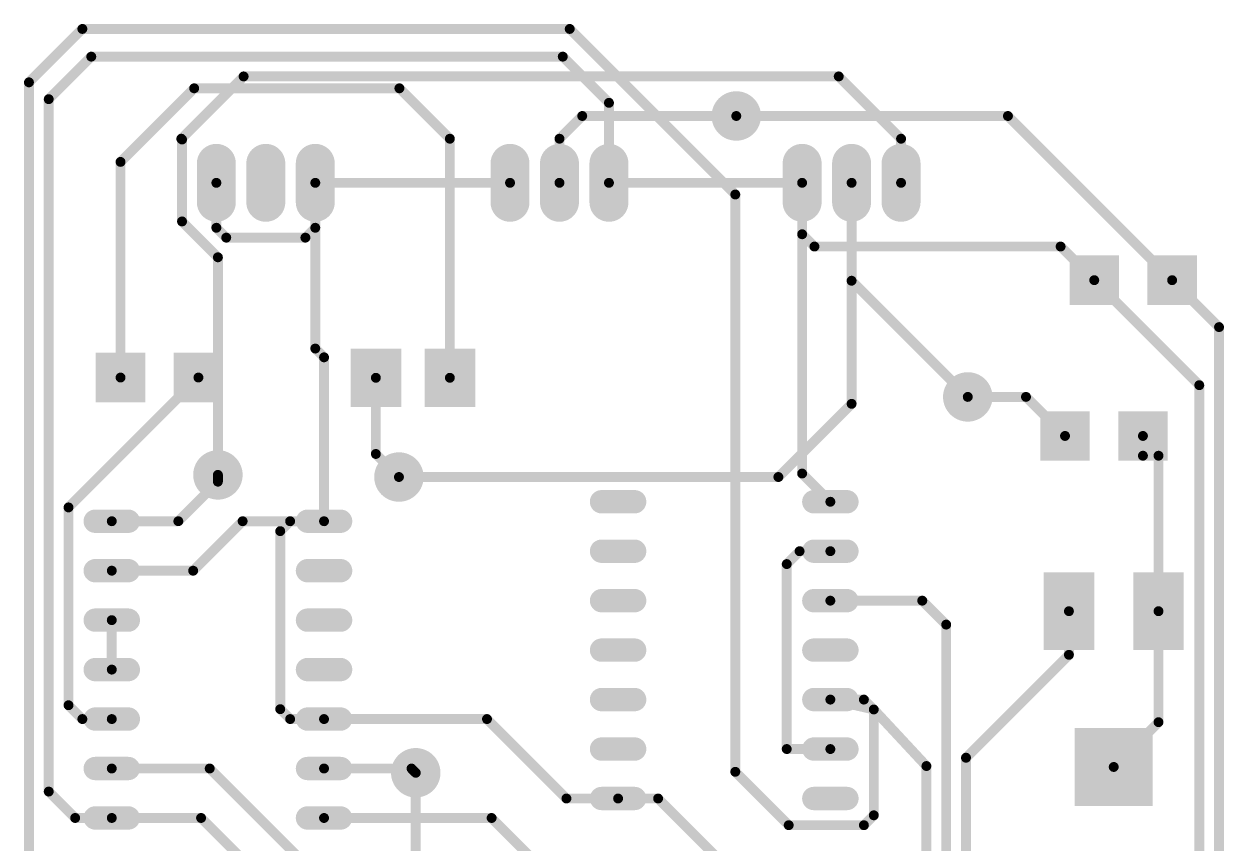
# Model space of a CAD drawing. Header units: millimetres. Extents: x -479 to 824, y -96 to 883.
# Drawn here: x 162.19 to 198.58, y 59.03 to 83.87 of the extents above; entities that cross this region are included whole.
import ezdxf

# ---------------------------------------------------------------- set-up
doc = ezdxf.new("R2010")
doc.units = ezdxf.units.MM
doc.header["$MEASUREMENT"] = 0
doc.layers.add('BottomLayer', color=5, linetype='Continuous')
doc.layers.add('TopLayer', color=1, linetype='Continuous')

msp = doc.modelspace()

# ---------------------------------------------------------------- linework, layer by layer
at = {"layer": 'BottomLayer'}
for points, const_width in [([(166.957234102211, 80.38977911843176), (168.8472341022114, 82.27977911843163)], 0.3), ([(168.8472341022114, 82.27977911843163), (186.894034102211, 82.27977911843163)], 0.3), ([(186.894034102211, 82.27977911843163), (188.7840341022113, 80.38977911843176)], 0.3), ([(178.4257541022109, 80.38977911843176), (179.115754102211, 81.07977911843182)], 0.3), ([(179.115754102211, 81.07977911843182), (183.7872341022114, 81.07977911843182)], 0.3), ([(166.957234102211, 80.38977911843176), (166.9797041022114, 80.36730911843188)], 0.3), ([(166.9797041022114, 77.88180311843143), (166.9797041022114, 80.36730911843188)], 0.3), ([(178.4257541022109, 79.05279911843172), (178.4257541022109, 80.38977911843176)], 0.3), ([(188.7840341022113, 79.05279911843172), (188.7840341022113, 80.38977911843176)], 0.3), ([(168.0202541022115, 78.46224911843137), (168.0202541022115, 79.64334911843162)], 1.181103), ([(169.5202541022111, 78.46224911843137), (169.5202541022111, 79.64334911843162)], 1.1811), ([(171.0202541022111, 78.46224911843137), (171.0202541022111, 79.64334911843162)], 1.181103), ([(176.9257541022114, 78.46224911843137), (176.9257541022114, 79.64334911843162)], 1.181103), ([(178.4257541022109, 78.46224911843137), (178.4257541022109, 79.64334911843162)], 1.1811), ([(179.9257541022114, 78.46224911843137), (179.9257541022114, 79.64334911843162)], 1.181103), ([(185.7840341022113, 78.46224911843137), (185.7840341022113, 79.64334911843162)], 1.181103), ([(187.2840341022113, 78.46224911843137), (187.2840341022113, 79.64334911843162)], 1.1811), ([(188.7840341022113, 78.46224911843137), (188.7840341022113, 79.64334911843162)], 1.181103), ([(168.0202541022115, 77.68977911843194), (168.0202541022115, 79.05279911843172)], 0.3), ([(171.0202541022111, 77.68977911843194), (171.0202541022111, 79.05279911843172)], 0.3), ([(171.0202541022111, 79.05279911843172), (176.9257541022114, 79.05279911843172)], 0.3), ([(179.9257541022114, 79.05279911843172), (185.7840341022113, 79.05279911843172)], 0.3), ([(187.2840341022113, 76.08297911843147), (187.2840341022113, 79.05279911843172)], 0.3), ([(166.9797041022114, 77.88180311843143), (168.0674711022109, 76.7940361184319)], 0.3), ([(168.0202541022115, 77.68977911843194), (168.3202541022113, 77.38977911843176)], 0.3), ([(168.3202541022113, 77.38977911843176), (170.7202541022114, 77.38977911843176)], 0.3), ([(170.7202541022114, 77.38977911843176), (171.0202541022111, 77.68977911843194)], 0.3), ([(168.0674711022109, 70.19450411843172), (168.0674711022109, 76.7940361184319)], 0.3), ([(187.2840341022113, 72.3497791184318), (187.2840341022113, 76.08297911843147)], 0.3), ([(187.2840341022113, 76.08297911843147), (190.8072341022114, 72.5597791184316)], 0.3), ([(185.0640341022111, 70.12977911843154), (187.2840341022113, 72.3497791184318)], 0.3), ([(173.5572341022109, 70.12977911843154), (185.0640341022111, 70.12977911843154)], 0.3), ([(174.0672341022112, 51.37977911843154), (174.0672341022112, 61.15977911843174)], 0.3)]:
    msp.add_lwpolyline(points, dxfattribs=dict(at, const_width=const_width))
for points, const_width in [([(168.7722341022115, 82.27977911843163, 1), (168.9222341022112, 82.27977911843163, 1)], 0.15), ([(168.7722341022115, 82.27977911843163, 1), (168.9222341022112, 82.27977911843163, 1)], 0.15), ([(186.8190341022112, 82.27977911843163, 1), (186.9690341022108, 82.27977911843163, 1)], 0.15), ([(186.8190341022112, 82.27977911843163, 1), (186.9690341022108, 82.27977911843163, 1)], 0.15), ([(183.4122341022114, 81.07977911843182, 1), (184.162234102211, 81.07977911843182, 1)], 0.75), ([(179.0407541022112, 81.07977911843182, 1), (179.1907541022108, 81.07977911843182, 1)], 0.15), ([(179.0407541022112, 81.07977911843182, 1), (179.1907541022108, 81.07977911843182, 1)], 0.15), ([(183.7122341022116, 81.07977911843182, 1), (183.8622341022112, 81.07977911843182, 1)], 0.15), ([(166.8822341022112, 80.38977911843176, 1), (167.0322341022113, 80.38977911843176, 1)], 0.15), ([(166.8822341022112, 80.38977911843176, 1), (167.0322341022113, 80.38977911843176, 1)], 0.15), ([(166.9047041022111, 80.36730911843188, 1), (167.0547041022116, 80.36730911843188, 1)], 0.15), ([(166.9047041022111, 80.36730911843188, 1), (167.0547041022116, 80.36730911843188, 1)], 0.15), ([(178.3507541022111, 80.38977911843176, 1), (178.5007541022112, 80.38977911843176, 1)], 0.15), ([(178.3507541022111, 80.38977911843176, 1), (178.5007541022112, 80.38977911843176, 1)], 0.15), ([(188.709034102211, 80.38977911843176, 1), (188.8590341022116, 80.38977911843176, 1)], 0.15), ([(188.709034102211, 80.38977911843176, 1), (188.8590341022116, 80.38977911843176, 1)], 0.15), ([(167.7249791022111, 79.64334911843162, 1), (168.315529102211, 79.64334911843162, 1)], 0.59055), ([(169.2249791022111, 79.64334911843162, 1), (169.815529102211, 79.64334911843162, 1)], 0.59055), ([(170.7249791022111, 79.64334911843162, 1), (171.315529102211, 79.64334911843162, 1)], 0.59055), ([(176.630479102211, 79.64334911843162, 1), (177.2210291022113, 79.64334911843162, 1)], 0.59055), ([(178.1304791022114, 79.64334911843162, 1), (178.7210291022113, 79.64334911843162, 1)], 0.59055), ([(179.6304791022114, 79.64334911843162, 1), (180.2210291022113, 79.64334911843162, 1)], 0.59055), ([(185.4887591022109, 79.64334911843162, 1), (186.0793091022113, 79.64334911843162, 1)], 0.59055), ([(186.9887591022114, 79.64334911843162, 1), (187.5793091022113, 79.64334911843162, 1)], 0.59055), ([(188.4887591022114, 79.64334911843162, 1), (189.0793091022113, 79.64334911843162, 1)], 0.59055), ([(167.7249791022111, 78.46224911843137, 1), (168.315529102211, 78.46224911843137, 1)], 0.59055), ([(167.9452541022113, 79.05279911843172, 1), (168.0952541022114, 79.05279911843172, 1)], 0.15), ([(169.2249791022111, 78.46224911843137, 1), (169.815529102211, 78.46224911843137, 1)], 0.59055), ([(170.7249791022111, 78.46224911843137, 1), (171.315529102211, 78.46224911843137, 1)], 0.59055), ([(170.9452541022113, 79.05279911843172, 1), (171.0952541022114, 79.05279911843172, 1)], 0.15), ([(170.9452541022113, 79.05279911843172, 1), (171.0952541022114, 79.05279911843172, 1)], 0.15), ([(176.630479102211, 78.46224911843137, 1), (177.2210291022113, 78.46224911843137, 1)], 0.59055), ([(176.8507541022111, 79.05279911843172, 1), (177.0007541022112, 79.05279911843172, 1)], 0.15), ([(178.1304791022114, 78.46224911843137, 1), (178.7210291022113, 78.46224911843137, 1)], 0.59055), ([(178.3507541022111, 79.05279911843172, 1), (178.5007541022112, 79.05279911843172, 1)], 0.15), ([(179.6304791022114, 78.46224911843137, 1), (180.2210291022113, 78.46224911843137, 1)], 0.59055), ([(179.8507541022111, 79.05279911843172, 1), (180.0007541022117, 79.05279911843172, 1)], 0.15), ([(185.4887591022109, 78.46224911843137, 1), (186.0793091022113, 78.46224911843137, 1)], 0.59055), ([(185.7090341022115, 79.05279911843172, 1), (185.8590341022111, 79.05279911843172, 1)], 0.15), ([(186.9887591022114, 78.46224911843137, 1), (187.5793091022113, 78.46224911843137, 1)], 0.59055), ([(187.2090341022115, 79.05279911843172, 1), (187.3590341022111, 79.05279911843172, 1)], 0.15), ([(188.4887591022114, 78.46224911843137, 1), (189.0793091022113, 78.46224911843137, 1)], 0.59055), ([(188.709034102211, 79.05279911843172, 1), (188.8590341022116, 79.05279911843172, 1)], 0.15), ([(166.9047041022111, 77.88180311843143, 1), (167.0547041022116, 77.88180311843143, 1)], 0.15), ([(166.9047041022111, 77.88180311843143, 1), (167.0547041022116, 77.88180311843143, 1)], 0.15), ([(167.9452541022113, 77.68977911843194, 1), (168.0952541022114, 77.68977911843194, 1)], 0.15), ([(167.9452541022113, 77.68977911843194, 1), (168.0952541022114, 77.68977911843194, 1)], 0.15), ([(168.2452541022114, 77.38977911843176, 1), (168.3952541022111, 77.38977911843176, 1)], 0.15), ([(168.2452541022114, 77.38977911843176, 1), (168.3952541022111, 77.38977911843176, 1)], 0.15), ([(170.6452541022111, 77.38977911843176, 1), (170.7952541022116, 77.38977911843176, 1)], 0.15), ([(170.6452541022111, 77.38977911843176, 1), (170.7952541022116, 77.38977911843176, 1)], 0.15), ([(170.9452541022113, 77.68977911843194, 1), (171.0952541022114, 77.68977911843194, 1)], 0.15), ([(170.9452541022113, 77.68977911843194, 1), (171.0952541022114, 77.68977911843194, 1)], 0.15), ([(167.9924711022111, 76.7940361184319, 1), (168.1424711022112, 76.7940361184319, 1)], 0.15), ([(167.9924711022111, 76.7940361184319, 1), (168.1424711022112, 76.7940361184319, 1)], 0.15), ([(187.2090341022115, 76.08297911843147, 1), (187.3590341022111, 76.08297911843147, 1)], 0.15), ([(187.2090341022115, 76.08297911843147, 1), (187.3590341022111, 76.08297911843147, 1)], 0.15), ([(187.2090341022115, 76.08297911843147, 1), (187.3590341022111, 76.08297911843147, 1)], 0.15), ([(190.4322341022109, 72.5597791184316, 1), (191.1822341022114, 72.5597791184316, 1)], 0.75), ([(187.2090341022115, 72.3497791184318, 1), (187.3590341022111, 72.3497791184318, 1)], 0.15), ([(187.2090341022115, 72.3497791184318, 1), (187.3590341022111, 72.3497791184318, 1)], 0.15), ([(190.7322341022111, 72.5597791184316, 1), (190.8822341022112, 72.5597791184316, 1)], 0.15), ([(167.6924711022114, 70.19450411843172, 1), (168.4424711022114, 70.19450411843172, 1)], 0.75), ([(173.1822341022114, 70.12977911843154, 1), (173.9322341022114, 70.12977911843154, 1)], 0.75), ([(167.9924711022111, 70.19450411843172, 1), (168.1424711022112, 70.19450411843172, 1)], 0.15), ([(173.4822341022111, 70.12977911843154, 1), (173.6322341022112, 70.12977911843154, 1)], 0.15), ([(184.9890341022112, 70.12977911843154, 1), (185.1390341022113, 70.12977911843154, 1)], 0.15), ([(184.9890341022112, 70.12977911843154, 1), (185.1390341022113, 70.12977911843154, 1)], 0.15), ([(173.6922341022112, 61.15977911843174, 1), (174.4422341022112, 61.15977911843174, 1)], 0.75), ([(173.9922341022113, 61.15977911843174, 1), (174.142234102211, 61.15977911843174, 1)], 0.15)]:
    msp.add_lwpolyline(points, format="xyb", close=True, dxfattribs=dict(at, const_width=const_width))
at = {"layer": 'TopLayer'}
for points, const_width in [([(162.3372341022111, 82.09977911843134), (163.9572341022115, 83.71977911843169)], 0.3), ([(163.9572341022115, 83.71977911843169), (178.7362541022114, 83.71977911843169)], 0.3), ([(178.7362541022114, 83.71977911843169), (183.7572341022112, 78.69879911843145)], 0.3), ([(162.9372341022111, 81.58977911843158), (164.2272341022115, 82.87977911843154)], 0.3), ([(164.2272341022115, 82.87977911843154), (178.5252941022115, 82.87977911843154)], 0.3), ([(178.5252941022115, 82.87977911843154), (179.9257541022114, 81.4793191184317)], 0.3), ([(162.3372341022111, 58.48977911843167), (162.3372341022111, 82.09977911843134)], 0.3), ([(165.1146941022109, 79.68723911843153), (167.3472341022114, 81.9197791184315)], 0.3), ([(167.3472341022114, 81.9197791184315), (173.5713941022111, 81.9197791184315)], 0.3), ([(173.5713941022111, 81.9197791184315), (175.1013941022113, 80.38977911843176)], 0.3), ([(162.9372341022111, 60.58977911843158), (162.9372341022111, 81.58977911843158)], 0.3), ([(179.9257541022114, 79.05279911843172), (179.9257541022114, 81.4793191184317)], 0.3), ([(183.7872341022114, 81.07977911843182), (192.0246941022112, 81.07977911843182)], 0.3), ([(192.0246941022112, 81.07977911843182), (197.0044541022114, 76.10001911843165)], 0.3), ([(175.1013941022113, 73.13901911843186), (175.1013941022113, 80.38977911843176)], 0.3), ([(168.0202541022115, 78.46224911843137), (168.0202541022115, 79.64334911843162)], 1.181103), ([(169.5202541022111, 78.46224911843137), (169.5202541022111, 79.64334911843162)], 1.1811), ([(171.0202541022111, 78.46224911843137), (171.0202541022111, 79.64334911843162)], 1.181103), ([(176.9257541022114, 78.46224911843137), (176.9257541022114, 79.64334911843162)], 1.181103), ([(178.4257541022109, 78.46224911843137), (178.4257541022109, 79.64334911843162)], 1.1811), ([(179.9257541022114, 78.46224911843137), (179.9257541022114, 79.64334911843162)], 1.181103), ([(185.7840341022113, 78.46224911843137), (185.7840341022113, 79.64334911843162)], 1.181103), ([(187.2840341022113, 78.46224911843137), (187.2840341022113, 79.64334911843162)], 1.1811), ([(188.7840341022113, 78.46224911843137), (188.7840341022113, 79.64334911843162)], 1.181103), ([(165.1146941022109, 73.14726011843163), (165.1146941022109, 79.68723911843153)], 0.3), ([(171.0202541022111, 74.02551911843193), (171.0202541022111, 79.05279911843172)], 0.3), ([(185.7840341022113, 77.49297911843132), (185.7840341022113, 79.05279911843172)], 0.3), ([(183.7572341022112, 61.18977911843172), (183.7572341022112, 78.69879911843145)], 0.3), ([(185.7840341022113, 70.23579911843149), (185.7840341022113, 77.49297911843132)], 0.3), ([(185.7840341022113, 77.49297911843132), (186.1572341022113, 77.11977911843132)], 0.3), ([(186.1572341022113, 77.11977911843132), (193.6224941022112, 77.11977911843132)], 0.3), ([(193.6224941022112, 77.11977911843132), (194.6422541022109, 76.10001911843165)], 0.3), ([(194.6422541022109, 76.10001911843165), (197.8272341022109, 72.91503911843165)], 0.3), ([(197.0044541022114, 76.10001911843165), (198.4272341022113, 74.67723911843154)], 0.3), ([(198.4272341022113, 35.98977911843167), (198.4272341022113, 74.67723911843154)], 0.3), ([(171.0202541022111, 74.02551911843193), (171.2859941022114, 73.75977911843165)], 0.3), ([(171.2859941022114, 68.7890191184315), (171.2859941022114, 73.75977911843165)], 0.3), ([(163.537234102211, 69.20757911843157), (167.4768941022114, 73.14723911843157)], 0.3), ([(172.8573341022113, 70.82967911843139), (172.8573341022113, 73.13901911843186)], 0.3), ([(197.8272341022109, 49.52523911843173), (197.8272341022109, 72.91503911843165)], 0.3), ([(190.8072341022114, 72.5597791184316), (192.5723141022111, 72.5597791184316)], 0.3), ([(192.5723141022111, 72.5597791184316), (193.7564741022113, 71.37561911843181)], 0.3), ([(196.1186741022113, 70.77561911843145), (196.1186741022113, 71.37561911843181)], 0.3), ([(172.8573341022113, 70.82967911843139), (173.5572341022109, 70.12977911843154)], 0.3), ([(196.1186741022113, 70.77561911843145), (196.5911141022113, 70.77561911843145)], 0.3), ([(196.5911141022113, 66.06063911843148), (196.5911141022113, 70.77561911843145)], 0.3), ([(168.0674711022109, 69.98925611843174), (168.0674711022109, 70.19450411843172)], 0.3), ([(185.7840341022113, 70.23579911843149), (186.6402941022113, 69.37953911843147)], 0.3), ([(166.8672341022113, 68.7890191184315), (168.0674711022109, 69.98925611843174)], 0.3), ([(180.7052831022113, 69.37953911843147), (179.701345102211, 69.37953911843147)], 0.7086600000000001), ([(187.1422631022112, 69.37953911843147), (186.1383251022114, 69.37953911843147)], 0.7086600000000001), ([(163.537234102211, 63.2090191184318), (163.537234102211, 69.20757911843157)], 0.3), ([(164.3469851022112, 68.7890191184315), (165.350923102211, 68.7890191184315)], 0.7086600000000001), ([(170.7840251022114, 68.7890191184315), (171.7879631022113, 68.7890191184315)], 0.7086600000000001), ([(164.8489541022111, 68.7890191184315), (166.8672341022113, 68.7890191184315)], 0.3), ([(167.3172341022112, 67.2890191184315), (168.8172341022112, 68.7890191184315)], 0.3), ([(168.8172341022112, 68.7890191184315), (170.2572341022112, 68.7890191184315)], 0.3), ([(169.957234102211, 68.48901911843177), (170.2572341022112, 68.7890191184315)], 0.3), ([(170.2572341022112, 68.7890191184315), (171.2859941022114, 68.7890191184315)], 0.3), ([(169.957234102211, 63.08901911843168), (169.957234102211, 68.48901911843177)], 0.3), ([(180.7052831022113, 67.87953911843147), (179.701345102211, 67.87953911843147)], 0.7086600000000001), ([(187.1422631022112, 67.87953911843147), (186.1383251022114, 67.87953911843147)], 0.7086600000000001), ([(185.3172341022112, 67.48977911843167), (185.7069941022112, 67.87953911843147)], 0.3), ([(185.7069941022112, 67.87953911843147), (186.6402941022113, 67.87953911843147)], 0.3), ([(164.3469851022112, 67.2890191184315), (165.350923102211, 67.2890191184315)], 0.7086600000000001), ([(164.8489541022111, 67.2890191184315), (167.3172341022112, 67.2890191184315)], 0.3), ([(170.7840251022114, 67.2890191184315), (171.7879631022113, 67.2890191184315)], 0.7086600000000001), ([(185.3172341022112, 61.87953911843147), (185.3172341022112, 67.48977911843167)], 0.3), ([(180.7052831022113, 66.3795391184317), (179.701345102211, 66.3795391184317)], 0.7086600000000001), ([(187.1422631022112, 66.3795391184317), (186.1383251022114, 66.3795391184317)], 0.7086600000000001), ([(186.6402941022113, 66.3795391184317), (189.4272341022108, 66.3795391184317)], 0.3), ([(189.4272341022108, 66.3795391184317), (190.1529341022112, 65.6538391184315)], 0.3), ([(164.3469851022112, 65.78901911843172), (165.350923102211, 65.78901911843172)], 0.7086600000000001), ([(164.8489541022111, 64.28901911843172), (164.8489541022111, 65.78901911843172)], 0.3), ([(170.7840251022114, 65.78901911843172), (171.7879631022113, 65.78901911843172)], 0.7086600000000001), ([(193.8745541022111, 64.73709911843162), (193.8745541022111, 66.06063911843148)], 0.3), ([(196.5911141022113, 62.6945191184318), (196.5911141022113, 66.06063911843148)], 0.3), ([(190.1529341022112, 48.16575911843188), (190.1529341022112, 65.6538391184315)], 0.3), ([(180.7052831022113, 64.8795391184317), (179.701345102211, 64.8795391184317)], 0.7086600000000001), ([(187.1422631022112, 64.8795391184317), (186.1383251022114, 64.8795391184317)], 0.7086600000000001), ([(190.7529341022116, 61.61547911843172), (193.8745541022111, 64.73709911843162)], 0.3), ([(164.3469851022112, 64.28901911843172), (165.350923102211, 64.28901911843172)], 0.7086600000000001), ([(170.7840251022114, 64.28901911843172), (171.7879631022113, 64.28901911843172)], 0.7086600000000001), ([(180.7052831022113, 63.37953911843169), (179.701345102211, 63.37953911843169)], 0.7086600000000001), ([(187.1422631022112, 63.37953911843169), (186.1383251022114, 63.37953911843169)], 0.7086600000000001), ([(163.537234102211, 63.2090191184318), (163.9572341022115, 62.78901911843195)], 0.3), ([(186.6402941022113, 63.37953911843169), (187.9572341022115, 63.07953911843151)], 0.3), ([(186.6402941022113, 63.37953911843169), (187.6572341022113, 63.37953911843169)], 0.3), ([(187.6572341022113, 63.37953911843169), (187.9572341022115, 63.07953911843151)], 0.3), ([(164.3469851022112, 62.78901911843195), (165.350923102211, 62.78901911843195)], 0.7086600000000001), ([(169.957234102211, 63.08901911843168), (170.2572341022112, 62.78901911843195)], 0.3), ([(170.7840251022114, 62.78901911843195), (171.7879631022113, 62.78901911843195)], 0.7086600000000001), ([(187.9572341022115, 63.07953911843151), (189.5529341022113, 61.36383911843154)], 0.3), ([(187.9572341022115, 59.86977911843155), (187.9572341022115, 63.07953911843151)], 0.3), ([(163.9572341022115, 62.78901911843195), (164.8489541022111, 62.78901911843195)], 0.3), ([(170.2572341022112, 62.78901911843195), (171.2859941022114, 62.78901911843195)], 0.3), ([(171.2859941022114, 62.78901911843195), (176.227234102211, 62.78901911843195)], 0.3), ([(176.227234102211, 62.78901911843195), (178.6367141022113, 60.37953911843147)], 0.3), ([(195.2328341022114, 61.33623911843165), (196.5911141022113, 62.6945191184318)], 0.3), ([(180.7052831022113, 61.87953911843147), (179.701345102211, 61.87953911843147)], 0.7086600000000001), ([(187.1422631022112, 61.87953911843147), (186.1383251022114, 61.87953911843147)], 0.7086600000000001), ([(185.3172341022112, 61.87953911843147), (186.6402941022113, 61.87953911843147)], 0.3), ([(164.3469851022112, 61.2890191184315), (165.350923102211, 61.2890191184315)], 0.7086600000000001), ([(170.7840251022114, 61.2890191184315), (171.7879631022113, 61.2890191184315)], 0.7086600000000001), ([(189.5529341022113, 48.47547911843162), (189.5529341022113, 61.36383911843154)], 0.3), ([(190.7529341022116, 46.87977911843177), (190.7529341022116, 61.61547911843172)], 0.3), ([(164.8489541022111, 61.2890191184315), (167.8179941022115, 61.2890191184315)], 0.3), ([(167.8179941022115, 61.2890191184315), (173.0472341022112, 56.05977911843161)], 0.3), ([(171.2859941022114, 61.2890191184315), (173.9379941022114, 61.2890191184315)], 0.3), ([(173.9379941022114, 61.2890191184315), (174.0672341022112, 61.15977911843174)], 0.3), ([(183.7572341022112, 61.18977911843172), (185.3772341022116, 59.56977911843182)], 0.3), ([(162.9372341022111, 60.58977911843158), (163.7379941022116, 59.7890191184315)], 0.3), ([(178.6367141022113, 60.37953911843147), (180.2033141022114, 60.37953911843147)], 0.3), ([(180.7052831022113, 60.37953911843147), (179.701345102211, 60.37953911843147)], 0.7086600000000001), ([(180.2033141022114, 60.37953911843147), (181.4174741022114, 60.37953911843147)], 0.3), ([(181.4174741022114, 60.37953911843147), (186.2812541022115, 55.51575911843156)], 0.3), ([(187.1422631022112, 60.37953911843147), (186.1383251022114, 60.37953911843147)], 0.7086600000000001), ([(164.3469851022112, 59.7890191184315), (165.350923102211, 59.7890191184315)], 0.7086600000000001), ([(170.7840251022114, 59.7890191184315), (171.7879631022113, 59.7890191184315)], 0.7086600000000001), ([(163.7379941022116, 59.7890191184315), (164.8489541022111, 59.7890191184315)], 0.3), ([(164.8489541022111, 59.7890191184315), (167.5572341022114, 59.7890191184315)], 0.3), ([(167.5572341022114, 59.7890191184315), (169.4172341022111, 57.9290191184316)], 0.3), ([(171.2859941022114, 59.7890191184315), (176.3679941022112, 59.7890191184315)], 0.3), ([(176.3679941022112, 59.7890191184315), (180.5772341022114, 55.57977911843136)], 0.3), ([(185.3772341022116, 59.56977911843182), (187.6572341022113, 59.56977911843182)], 0.3), ([(187.6572341022113, 59.56977911843182), (187.9572341022115, 59.86977911843155)], 0.3)]:
    msp.add_lwpolyline(points, dxfattribs=dict(at, const_width=const_width))
for points, const_width in [([(163.8822341022117, 83.71977911843169, 1), (164.0322341022113, 83.71977911843169, 1)], 0.15), ([(163.8822341022117, 83.71977911843169, 1), (164.0322341022113, 83.71977911843169, 1)], 0.15), ([(178.6612541022112, 83.71977911843169, 1), (178.8112541022113, 83.71977911843169, 1)], 0.15), ([(178.6612541022112, 83.71977911843169, 1), (178.8112541022113, 83.71977911843169, 1)], 0.15), ([(164.1522341022112, 82.87977911843154, 1), (164.3022341022113, 82.87977911843154, 1)], 0.15), ([(164.1522341022112, 82.87977911843154, 1), (164.3022341022113, 82.87977911843154, 1)], 0.15), ([(178.4502941022113, 82.87977911843154, 1), (178.6002941022114, 82.87977911843154, 1)], 0.15), ([(178.4502941022113, 82.87977911843154, 1), (178.6002941022114, 82.87977911843154, 1)], 0.15), ([(162.2622341022113, 82.09977911843134, 1), (162.4122341022114, 82.09977911843134, 1)], 0.15), ([(162.2622341022113, 82.09977911843134, 1), (162.4122341022114, 82.09977911843134, 1)], 0.15), ([(167.2722341022115, 81.9197791184315, 1), (167.4222341022112, 81.9197791184315, 1)], 0.15), ([(167.2722341022115, 81.9197791184315, 1), (167.4222341022112, 81.9197791184315, 1)], 0.15), ([(173.4963941022113, 81.9197791184315, 1), (173.6463941022114, 81.9197791184315, 1)], 0.15), ([(173.4963941022113, 81.9197791184315, 1), (173.6463941022114, 81.9197791184315, 1)], 0.15), ([(162.8622341022112, 81.58977911843158, 1), (163.0122341022113, 81.58977911843158, 1)], 0.15), ([(162.8622341022112, 81.58977911843158, 1), (163.0122341022113, 81.58977911843158, 1)], 0.15), ([(179.8507541022111, 81.4793191184317, 1), (180.0007541022117, 81.4793191184317, 1)], 0.15), ([(179.8507541022111, 81.4793191184317, 1), (180.0007541022117, 81.4793191184317, 1)], 0.15), ([(183.4122341022114, 81.07977911843182, 1), (184.162234102211, 81.07977911843182, 1)], 0.75), ([(183.7122341022116, 81.07977911843182, 1), (183.8622341022112, 81.07977911843182, 1)], 0.15), ([(191.9496941022114, 81.07977911843182, 1), (192.0996941022111, 81.07977911843182, 1)], 0.15), ([(191.9496941022114, 81.07977911843182, 1), (192.0996941022111, 81.07977911843182, 1)], 0.15), ([(175.0263941022115, 80.38977911843176, 1), (175.1763941022111, 80.38977911843176, 1)], 0.15), ([(175.0263941022115, 80.38977911843176, 1), (175.1763941022111, 80.38977911843176, 1)], 0.15), ([(167.7249791022111, 79.64334911843162, 1), (168.315529102211, 79.64334911843162, 1)], 0.59055), ([(169.2249791022111, 79.64334911843162, 1), (169.815529102211, 79.64334911843162, 1)], 0.59055), ([(170.7249791022111, 79.64334911843162, 1), (171.315529102211, 79.64334911843162, 1)], 0.59055), ([(176.630479102211, 79.64334911843162, 1), (177.2210291022113, 79.64334911843162, 1)], 0.59055), ([(178.1304791022114, 79.64334911843162, 1), (178.7210291022113, 79.64334911843162, 1)], 0.59055), ([(179.6304791022114, 79.64334911843162, 1), (180.2210291022113, 79.64334911843162, 1)], 0.59055), ([(185.4887591022109, 79.64334911843162, 1), (186.0793091022113, 79.64334911843162, 1)], 0.59055), ([(186.9887591022114, 79.64334911843162, 1), (187.5793091022113, 79.64334911843162, 1)], 0.59055), ([(188.4887591022114, 79.64334911843162, 1), (189.0793091022113, 79.64334911843162, 1)], 0.59055), ([(165.0396941022111, 79.68723911843153, 1), (165.1896941022112, 79.68723911843153, 1)], 0.15), ([(165.0396941022111, 79.68723911843153, 1), (165.1896941022112, 79.68723911843153, 1)], 0.15), ([(167.7249791022111, 78.46224911843137, 1), (168.315529102211, 78.46224911843137, 1)], 0.59055), ([(169.2249791022111, 78.46224911843137, 1), (169.815529102211, 78.46224911843137, 1)], 0.59055), ([(170.7249791022111, 78.46224911843137, 1), (171.315529102211, 78.46224911843137, 1)], 0.59055), ([(170.9452541022113, 79.05279911843172, 1), (171.0952541022114, 79.05279911843172, 1)], 0.15), ([(176.630479102211, 78.46224911843137, 1), (177.2210291022113, 78.46224911843137, 1)], 0.59055), ([(178.1304791022114, 78.46224911843137, 1), (178.7210291022113, 78.46224911843137, 1)], 0.59055), ([(179.6304791022114, 78.46224911843137, 1), (180.2210291022113, 78.46224911843137, 1)], 0.59055), ([(179.8507541022111, 79.05279911843172, 1), (180.0007541022117, 79.05279911843172, 1)], 0.15), ([(185.4887591022109, 78.46224911843137, 1), (186.0793091022113, 78.46224911843137, 1)], 0.59055), ([(185.7090341022115, 79.05279911843172, 1), (185.8590341022111, 79.05279911843172, 1)], 0.15), ([(186.9887591022114, 78.46224911843137, 1), (187.5793091022113, 78.46224911843137, 1)], 0.59055), ([(188.4887591022114, 78.46224911843137, 1), (189.0793091022113, 78.46224911843137, 1)], 0.59055), ([(183.6822341022114, 78.69879911843145, 1), (183.832234102211, 78.69879911843145, 1)], 0.15), ([(183.6822341022114, 78.69879911843145, 1), (183.832234102211, 78.69879911843145, 1)], 0.15), ([(185.7090341022115, 77.49297911843132, 1), (185.8590341022111, 77.49297911843132, 1)], 0.15), ([(185.7090341022115, 77.49297911843132, 1), (185.8590341022111, 77.49297911843132, 1)], 0.15), ([(185.7090341022115, 77.49297911843132, 1), (185.8590341022111, 77.49297911843132, 1)], 0.15), ([(186.0822341022115, 77.11977911843132, 1), (186.2322341022111, 77.11977911843132, 1)], 0.15), ([(186.0822341022115, 77.11977911843132, 1), (186.2322341022111, 77.11977911843132, 1)], 0.15), ([(193.547494102211, 77.11977911843132, 1), (193.6974941022115, 77.11977911843132, 1)], 0.15), ([(193.547494102211, 77.11977911843132, 1), (193.6974941022115, 77.11977911843132, 1)], 0.15), ([(194.5672541022111, 76.10001911843165, 1), (194.7172541022112, 76.10001911843165, 1)], 0.15), ([(194.5672541022111, 76.10001911843165, 1), (194.7172541022112, 76.10001911843165, 1)], 0.15), ([(196.9294541022116, 76.10001911843165, 1), (197.0794541022112, 76.10001911843165, 1)], 0.15), ([(196.9294541022116, 76.10001911843165, 1), (197.0794541022112, 76.10001911843165, 1)], 0.15), ([(198.3522341022115, 74.67723911843154, 1), (198.5022341022116, 74.67723911843154, 1)], 0.15), ([(198.3522341022115, 74.67723911843154, 1), (198.5022341022116, 74.67723911843154, 1)], 0.15), ([(170.9452541022113, 74.02551911843193, 1), (171.0952541022114, 74.02551911843193, 1)], 0.15), ([(170.9452541022113, 74.02551911843193, 1), (171.0952541022114, 74.02551911843193, 1)], 0.15), ([(171.2109941022115, 73.75977911843165, 1), (171.3609941022112, 73.75977911843165, 1)], 0.15), ([(171.2109941022115, 73.75977911843165, 1), (171.3609941022112, 73.75977911843165, 1)], 0.15), ([(165.0396941022111, 73.14726011843163, 1), (165.1896941022112, 73.14726011843163, 1)], 0.15), ([(167.4018941022116, 73.14723911843157, 1), (167.5518941022112, 73.14723911843157, 1)], 0.15), ([(172.7823341022111, 73.13901911843186, 1), (172.9323341022116, 73.13901911843186, 1)], 0.15), ([(175.0263941022115, 73.13901911843186, 1), (175.1763941022111, 73.13901911843186, 1)], 0.15), ([(190.4322341022109, 72.5597791184316, 1), (191.1822341022114, 72.5597791184316, 1)], 0.75), ([(197.7522341022111, 72.91503911843165, 1), (197.9022341022112, 72.91503911843165, 1)], 0.15), ([(197.7522341022111, 72.91503911843165, 1), (197.9022341022112, 72.91503911843165, 1)], 0.15), ([(190.7322341022111, 72.5597791184316, 1), (190.8822341022112, 72.5597791184316, 1)], 0.15), ([(192.4973141022112, 72.5597791184316, 1), (192.6473141022113, 72.5597791184316, 1)], 0.15), ([(192.4973141022112, 72.5597791184316, 1), (192.6473141022113, 72.5597791184316, 1)], 0.15), ([(193.681474102211, 71.37561911843181, 1), (193.8314741022111, 71.37561911843181, 1)], 0.15), ([(196.0436741022115, 71.37561911843181, 1), (196.1936741022112, 71.37561911843181, 1)], 0.15), ([(172.7823341022111, 70.82967911843139, 1), (172.9323341022116, 70.82967911843139, 1)], 0.15), ([(172.7823341022111, 70.82967911843139, 1), (172.9323341022116, 70.82967911843139, 1)], 0.15), ([(167.6924711022114, 70.19450411843172, 1), (168.4424711022114, 70.19450411843172, 1)], 0.75), ([(173.1822341022114, 70.12977911843154, 1), (173.9322341022114, 70.12977911843154, 1)], 0.75), ([(196.0436741022115, 70.77561911843145, 1), (196.1936741022112, 70.77561911843145, 1)], 0.15), ([(196.0436741022115, 70.77561911843145, 1), (196.1936741022112, 70.77561911843145, 1)], 0.15), ([(196.5161141022115, 70.77561911843145, 1), (196.6661141022112, 70.77561911843145, 1)], 0.15), ([(196.5161141022115, 70.77561911843145, 1), (196.6661141022112, 70.77561911843145, 1)], 0.15), ([(167.9924711022111, 70.19450411843172, 1), (168.1424711022112, 70.19450411843172, 1)], 0.15), ([(173.4822341022111, 70.12977911843154, 1), (173.6322341022112, 70.12977911843154, 1)], 0.15), ([(185.7090341022115, 70.23579911843149, 1), (185.8590341022111, 70.23579911843149, 1)], 0.15), ([(185.7090341022115, 70.23579911843149, 1), (185.8590341022111, 70.23579911843149, 1)], 0.15), ([(167.9924711022111, 69.98925611843174, 1), (168.1424711022112, 69.98925611843174, 1)], 0.15), ([(167.9924711022111, 69.98925611843174, 1), (168.1424711022112, 69.98925611843174, 1)], 0.15), ([(179.5241801022114, 69.37953911843147, 1), (179.8785101022111, 69.37953911843147, 1)], 0.35433), ([(180.5281181022112, 69.37953911843147, 1), (180.8824481022114, 69.37953911843147, 1)], 0.35433), ([(185.9611601022114, 69.37953911843147, 1), (186.315490102211, 69.37953911843147, 1)], 0.35433), ([(186.5652941022115, 69.37953911843147, 1), (186.7152941022111, 69.37953911843147, 1)], 0.15), ([(186.9650981022112, 69.37953911843147, 1), (187.3194281022113, 69.37953911843147, 1)], 0.35433), ([(163.4622341022111, 69.20757911843157, 1), (163.6122341022112, 69.20757911843157, 1)], 0.15), ([(163.4622341022111, 69.20757911843157, 1), (163.6122341022112, 69.20757911843157, 1)], 0.15), ([(164.1698201022116, 68.7890191184315, 1), (164.5241501022113, 68.7890191184315, 1)], 0.35433), ([(165.173758102211, 68.7890191184315, 1), (165.5280881022115, 68.7890191184315, 1)], 0.35433), ([(170.6068601022109, 68.7890191184315, 1), (170.9611901022115, 68.7890191184315, 1)], 0.35433), ([(171.6107981022112, 68.7890191184315, 1), (171.9651281022113, 68.7890191184315, 1)], 0.35433), ([(164.7739541022113, 68.7890191184315, 1), (164.9239541022114, 68.7890191184315, 1)], 0.15), ([(166.7922341022111, 68.7890191184315, 1), (166.9422341022112, 68.7890191184315, 1)], 0.15), ([(166.7922341022111, 68.7890191184315, 1), (166.9422341022112, 68.7890191184315, 1)], 0.15), ([(168.7422341022113, 68.7890191184315, 1), (168.8922341022114, 68.7890191184315, 1)], 0.15), ([(168.7422341022113, 68.7890191184315, 1), (168.8922341022114, 68.7890191184315, 1)], 0.15), ([(170.1822341022114, 68.7890191184315, 1), (170.332234102211, 68.7890191184315, 1)], 0.15), ([(170.1822341022114, 68.7890191184315, 1), (170.332234102211, 68.7890191184315, 1)], 0.15), ([(170.1822341022114, 68.7890191184315, 1), (170.332234102211, 68.7890191184315, 1)], 0.15), ([(171.2109941022115, 68.7890191184315, 1), (171.3609941022112, 68.7890191184315, 1)], 0.15), ([(171.2109941022115, 68.7890191184315, 1), (171.3609941022112, 68.7890191184315, 1)], 0.15), ([(169.8822341022112, 68.48901911843177, 1), (170.0322341022113, 68.48901911843177, 1)], 0.15), ([(169.8822341022112, 68.48901911843177, 1), (170.0322341022113, 68.48901911843177, 1)], 0.15), ([(179.5241801022114, 67.87953911843147, 1), (179.8785101022111, 67.87953911843147, 1)], 0.35433), ([(180.5281181022112, 67.87953911843147, 1), (180.8824481022114, 67.87953911843147, 1)], 0.35433), ([(185.9611601022114, 67.87953911843147, 1), (186.315490102211, 67.87953911843147, 1)], 0.35433), ([(186.9650981022112, 67.87953911843147, 1), (187.3194281022113, 67.87953911843147, 1)], 0.35433), ([(185.6319941022109, 67.87953911843147, 1), (185.7819941022115, 67.87953911843147, 1)], 0.15), ([(185.6319941022109, 67.87953911843147, 1), (185.7819941022115, 67.87953911843147, 1)], 0.15), ([(186.5652941022115, 67.87953911843147, 1), (186.7152941022111, 67.87953911843147, 1)], 0.15), ([(164.1698201022116, 67.2890191184315, 1), (164.5241501022113, 67.2890191184315, 1)], 0.35433), ([(164.7739541022113, 67.2890191184315, 1), (164.9239541022114, 67.2890191184315, 1)], 0.15), ([(165.173758102211, 67.2890191184315, 1), (165.5280881022115, 67.2890191184315, 1)], 0.35433), ([(167.2422341022113, 67.2890191184315, 1), (167.392234102211, 67.2890191184315, 1)], 0.15), ([(167.2422341022113, 67.2890191184315, 1), (167.392234102211, 67.2890191184315, 1)], 0.15), ([(170.6068601022109, 67.2890191184315, 1), (170.9611901022115, 67.2890191184315, 1)], 0.35433), ([(171.6107981022112, 67.2890191184315, 1), (171.9651281022113, 67.2890191184315, 1)], 0.35433), ([(185.2422341022113, 67.48977911843167, 1), (185.392234102211, 67.48977911843167, 1)], 0.15), ([(185.2422341022113, 67.48977911843167, 1), (185.392234102211, 67.48977911843167, 1)], 0.15), ([(179.5241801022114, 66.3795391184317, 1), (179.8785101022111, 66.3795391184317, 1)], 0.35433), ([(180.5281181022112, 66.3795391184317, 1), (180.8824481022114, 66.3795391184317, 1)], 0.35433), ([(185.9611601022114, 66.3795391184317, 1), (186.315490102211, 66.3795391184317, 1)], 0.35433), ([(186.9650981022112, 66.3795391184317, 1), (187.3194281022113, 66.3795391184317, 1)], 0.35433), ([(186.5652941022115, 66.3795391184317, 1), (186.7152941022111, 66.3795391184317, 1)], 0.15), ([(189.352234102211, 66.3795391184317, 1), (189.5022341022111, 66.3795391184317, 1)], 0.15), ([(189.352234102211, 66.3795391184317, 1), (189.5022341022111, 66.3795391184317, 1)], 0.15), ([(164.1698201022116, 65.78901911843172, 1), (164.5241501022113, 65.78901911843172, 1)], 0.35433), ([(164.7739541022113, 65.78901911843172, 1), (164.9239541022114, 65.78901911843172, 1)], 0.15), ([(165.173758102211, 65.78901911843172, 1), (165.5280881022115, 65.78901911843172, 1)], 0.35433), ([(170.6068601022109, 65.78901911843172, 1), (170.9611901022115, 65.78901911843172, 1)], 0.35433), ([(171.6107981022112, 65.78901911843172, 1), (171.9651281022113, 65.78901911843172, 1)], 0.35433), ([(193.7995541022112, 66.06063911843148, 1), (193.9495541022113, 66.06063911843148, 1)], 0.15), ([(196.5161141022115, 66.06063911843148, 1), (196.6661141022112, 66.06063911843148, 1)], 0.15), ([(196.5161141022115, 66.06063911843148, 1), (196.6661141022112, 66.06063911843148, 1)], 0.15), ([(190.0779341022114, 65.6538391184315, 1), (190.2279341022111, 65.6538391184315, 1)], 0.15), ([(190.0779341022114, 65.6538391184315, 1), (190.2279341022111, 65.6538391184315, 1)], 0.15), ([(179.5241801022114, 64.8795391184317, 1), (179.8785101022111, 64.8795391184317, 1)], 0.35433), ([(180.5281181022112, 64.8795391184317, 1), (180.8824481022114, 64.8795391184317, 1)], 0.35433), ([(185.9611601022114, 64.8795391184317, 1), (186.315490102211, 64.8795391184317, 1)], 0.35433), ([(186.9650981022112, 64.8795391184317, 1), (187.3194281022113, 64.8795391184317, 1)], 0.35433), ([(193.7995541022112, 64.73709911843162, 1), (193.9495541022113, 64.73709911843162, 1)], 0.15), ([(193.7995541022112, 64.73709911843162, 1), (193.9495541022113, 64.73709911843162, 1)], 0.15), ([(164.1698201022116, 64.28901911843172, 1), (164.5241501022113, 64.28901911843172, 1)], 0.35433), ([(164.7739541022113, 64.28901911843172, 1), (164.9239541022114, 64.28901911843172, 1)], 0.15), ([(165.173758102211, 64.28901911843172, 1), (165.5280881022115, 64.28901911843172, 1)], 0.35433), ([(170.6068601022109, 64.28901911843172, 1), (170.9611901022115, 64.28901911843172, 1)], 0.35433), ([(171.6107981022112, 64.28901911843172, 1), (171.9651281022113, 64.28901911843172, 1)], 0.35433), ([(179.5241801022114, 63.37953911843169, 1), (179.8785101022111, 63.37953911843169, 1)], 0.35433), ([(180.5281181022112, 63.37953911843169, 1), (180.8824481022114, 63.37953911843169, 1)], 0.35433), ([(185.9611601022114, 63.37953911843169, 1), (186.315490102211, 63.37953911843169, 1)], 0.35433), ([(186.9650981022112, 63.37953911843169, 1), (187.3194281022113, 63.37953911843169, 1)], 0.35433), ([(163.4622341022111, 63.2090191184318, 1), (163.6122341022112, 63.2090191184318, 1)], 0.15), ([(163.4622341022111, 63.2090191184318, 1), (163.6122341022112, 63.2090191184318, 1)], 0.15), ([(186.5652941022115, 63.37953911843169, 1), (186.7152941022111, 63.37953911843169, 1)], 0.15), ([(186.5652941022115, 63.37953911843169, 1), (186.7152941022111, 63.37953911843169, 1)], 0.15), ([(187.582234102211, 63.37953911843169, 1), (187.7322341022111, 63.37953911843169, 1)], 0.15), ([(187.582234102211, 63.37953911843169, 1), (187.7322341022111, 63.37953911843169, 1)], 0.15), ([(164.1698201022116, 62.78901911843195, 1), (164.5241501022113, 62.78901911843195, 1)], 0.35433), ([(165.173758102211, 62.78901911843195, 1), (165.5280881022115, 62.78901911843195, 1)], 0.35433), ([(169.8822341022112, 63.08901911843168, 1), (170.0322341022113, 63.08901911843168, 1)], 0.15), ([(169.8822341022112, 63.08901911843168, 1), (170.0322341022113, 63.08901911843168, 1)], 0.15), ([(170.6068601022109, 62.78901911843195, 1), (170.9611901022115, 62.78901911843195, 1)], 0.35433), ([(171.6107981022112, 62.78901911843195, 1), (171.9651281022113, 62.78901911843195, 1)], 0.35433), ([(187.8822341022112, 63.07953911843151, 1), (188.0322341022113, 63.07953911843151, 1)], 0.15), ([(187.8822341022112, 63.07953911843151, 1), (188.0322341022113, 63.07953911843151, 1)], 0.15), ([(187.8822341022112, 63.07953911843151, 1), (188.0322341022113, 63.07953911843151, 1)], 0.15), ([(187.8822341022112, 63.07953911843151, 1), (188.0322341022113, 63.07953911843151, 1)], 0.15), ([(163.8822341022117, 62.78901911843195, 1), (164.0322341022113, 62.78901911843195, 1)], 0.15), ([(163.8822341022117, 62.78901911843195, 1), (164.0322341022113, 62.78901911843195, 1)], 0.15), ([(164.7739541022113, 62.78901911843195, 1), (164.9239541022114, 62.78901911843195, 1)], 0.15), ([(170.1822341022114, 62.78901911843195, 1), (170.332234102211, 62.78901911843195, 1)], 0.15), ([(170.1822341022114, 62.78901911843195, 1), (170.332234102211, 62.78901911843195, 1)], 0.15), ([(171.2109941022115, 62.78901911843195, 1), (171.3609941022112, 62.78901911843195, 1)], 0.15), ([(171.2109941022115, 62.78901911843195, 1), (171.3609941022112, 62.78901911843195, 1)], 0.15), ([(176.1522341022112, 62.78901911843195, 1), (176.3022341022108, 62.78901911843195, 1)], 0.15), ([(176.1522341022112, 62.78901911843195, 1), (176.3022341022108, 62.78901911843195, 1)], 0.15), ([(196.5161141022115, 62.6945191184318, 1), (196.6661141022112, 62.6945191184318, 1)], 0.15), ([(196.5161141022115, 62.6945191184318, 1), (196.6661141022112, 62.6945191184318, 1)], 0.15), ([(179.5241801022114, 61.87953911843147, 1), (179.8785101022111, 61.87953911843147, 1)], 0.35433), ([(180.5281181022112, 61.87953911843147, 1), (180.8824481022114, 61.87953911843147, 1)], 0.35433), ([(185.9611601022114, 61.87953911843147, 1), (186.315490102211, 61.87953911843147, 1)], 0.35433), ([(186.9650981022112, 61.87953911843147, 1), (187.3194281022113, 61.87953911843147, 1)], 0.35433), ([(173.6922341022112, 61.15977911843174, 1), (174.4422341022112, 61.15977911843174, 1)], 0.75), ([(185.2422341022113, 61.87953911843147, 1), (185.392234102211, 61.87953911843147, 1)], 0.15), ([(185.2422341022113, 61.87953911843147, 1), (185.392234102211, 61.87953911843147, 1)], 0.15), ([(186.5652941022115, 61.87953911843147, 1), (186.7152941022111, 61.87953911843147, 1)], 0.15), ([(164.1698201022116, 61.2890191184315, 1), (164.5241501022113, 61.2890191184315, 1)], 0.35433), ([(165.173758102211, 61.2890191184315, 1), (165.5280881022115, 61.2890191184315, 1)], 0.35433), ([(170.6068601022109, 61.2890191184315, 1), (170.9611901022115, 61.2890191184315, 1)], 0.35433), ([(171.6107981022112, 61.2890191184315, 1), (171.9651281022113, 61.2890191184315, 1)], 0.35433), ([(189.4779341022115, 61.36383911843154, 1), (189.6279341022112, 61.36383911843154, 1)], 0.15), ([(189.4779341022115, 61.36383911843154, 1), (189.6279341022112, 61.36383911843154, 1)], 0.15), ([(190.6779341022113, 61.61547911843172, 1), (190.8279341022114, 61.61547911843172, 1)], 0.15), ([(190.6779341022113, 61.61547911843172, 1), (190.8279341022114, 61.61547911843172, 1)], 0.15), ([(164.7739541022113, 61.2890191184315, 1), (164.9239541022114, 61.2890191184315, 1)], 0.15), ([(167.7429941022112, 61.2890191184315, 1), (167.8929941022113, 61.2890191184315, 1)], 0.15), ([(167.7429941022112, 61.2890191184315, 1), (167.8929941022113, 61.2890191184315, 1)], 0.15), ([(171.2109941022115, 61.2890191184315, 1), (171.3609941022112, 61.2890191184315, 1)], 0.15), ([(173.8629941022111, 61.2890191184315, 1), (174.0129941022112, 61.2890191184315, 1)], 0.15), ([(173.8629941022111, 61.2890191184315, 1), (174.0129941022112, 61.2890191184315, 1)], 0.15), ([(173.9922341022113, 61.15977911843174, 1), (174.142234102211, 61.15977911843174, 1)], 0.15), ([(183.6822341022114, 61.18977911843172, 1), (183.832234102211, 61.18977911843172, 1)], 0.15), ([(183.6822341022114, 61.18977911843172, 1), (183.832234102211, 61.18977911843172, 1)], 0.15), ([(195.1578341022112, 61.33623911843165, 1), (195.3078341022112, 61.33623911843165, 1)], 0.15), ([(162.8622341022112, 60.58977911843158, 1), (163.0122341022113, 60.58977911843158, 1)], 0.15), ([(162.8622341022112, 60.58977911843158, 1), (163.0122341022113, 60.58977911843158, 1)], 0.15), ([(178.5617141022115, 60.37953911843147, 1), (178.7117141022115, 60.37953911843147, 1)], 0.15), ([(178.5617141022115, 60.37953911843147, 1), (178.7117141022115, 60.37953911843147, 1)], 0.15), ([(179.5241801022114, 60.37953911843147, 1), (179.8785101022111, 60.37953911843147, 1)], 0.35433), ([(180.1283141022111, 60.37953911843147, 1), (180.2783141022112, 60.37953911843147, 1)], 0.15), ([(180.1283141022111, 60.37953911843147, 1), (180.2783141022112, 60.37953911843147, 1)], 0.15), ([(180.5281181022112, 60.37953911843147, 1), (180.8824481022114, 60.37953911843147, 1)], 0.35433), ([(181.3424741022116, 60.37953911843147, 1), (181.4924741022112, 60.37953911843147, 1)], 0.15), ([(181.3424741022116, 60.37953911843147, 1), (181.4924741022112, 60.37953911843147, 1)], 0.15), ([(185.9611601022114, 60.37953911843147, 1), (186.315490102211, 60.37953911843147, 1)], 0.35433), ([(186.9650981022112, 60.37953911843147, 1), (187.3194281022113, 60.37953911843147, 1)], 0.35433), ([(164.1698201022116, 59.7890191184315, 1), (164.5241501022113, 59.7890191184315, 1)], 0.35433), ([(165.173758102211, 59.7890191184315, 1), (165.5280881022115, 59.7890191184315, 1)], 0.35433), ([(170.6068601022109, 59.7890191184315, 1), (170.9611901022115, 59.7890191184315, 1)], 0.35433), ([(171.6107981022112, 59.7890191184315, 1), (171.9651281022113, 59.7890191184315, 1)], 0.35433), ([(163.6629941022113, 59.7890191184315, 1), (163.8129941022114, 59.7890191184315, 1)], 0.15), ([(163.6629941022113, 59.7890191184315, 1), (163.8129941022114, 59.7890191184315, 1)], 0.15), ([(164.7739541022113, 59.7890191184315, 1), (164.9239541022114, 59.7890191184315, 1)], 0.15), ([(164.7739541022113, 59.7890191184315, 1), (164.9239541022114, 59.7890191184315, 1)], 0.15), ([(167.4822341022111, 59.7890191184315, 1), (167.6322341022117, 59.7890191184315, 1)], 0.15), ([(167.4822341022111, 59.7890191184315, 1), (167.6322341022117, 59.7890191184315, 1)], 0.15), ([(171.2109941022115, 59.7890191184315, 1), (171.3609941022112, 59.7890191184315, 1)], 0.15), ([(176.2929941022114, 59.7890191184315, 1), (176.4429941022111, 59.7890191184315, 1)], 0.15), ([(176.2929941022114, 59.7890191184315, 1), (176.4429941022111, 59.7890191184315, 1)], 0.15), ([(185.3022341022113, 59.56977911843182, 1), (185.4522341022114, 59.56977911843182, 1)], 0.15), ([(185.3022341022113, 59.56977911843182, 1), (185.4522341022114, 59.56977911843182, 1)], 0.15), ([(187.582234102211, 59.56977911843182, 1), (187.7322341022111, 59.56977911843182, 1)], 0.15), ([(187.582234102211, 59.56977911843182, 1), (187.7322341022111, 59.56977911843182, 1)], 0.15), ([(187.8822341022112, 59.86977911843155, 1), (188.0322341022113, 59.86977911843155, 1)], 0.15), ([(187.8822341022112, 59.86977911843155, 1), (188.0322341022113, 59.86977911843155, 1)], 0.15)]:
    msp.add_lwpolyline(points, format="xyb", close=True, dxfattribs=dict(at, const_width=const_width))
for points in [[(193.8922541022114, 75.35001911843142), (195.3922541022114, 75.35001911843142), (193.8922541022114, 76.85001911843165), (195.3922541022114, 76.85001911843165)], [(196.254454102211, 75.35001911843142), (197.754454102211, 75.35001911843142), (196.254454102211, 76.85001911843165), (197.754454102211, 76.85001911843165)], [(164.3646941022114, 72.3972391184318), (165.8646941022114, 72.3972391184318), (164.3646941022114, 73.89723911843157), (165.8646941022114, 73.89723911843157)], [(166.7268941022114, 72.3972391184318), (168.226894102211, 72.3972391184318), (166.7268941022114, 73.89723911843157), (168.226894102211, 73.89723911843157)], [(172.0896191022114, 72.2531941184318), (173.6250491022113, 72.2531941184318), (172.0896191022114, 74.0248441184317), (173.6250491022113, 74.0248441184317)], [(174.3336791022109, 72.2531941184318), (175.8691091022113, 72.2531941184318), (174.3336791022109, 74.0248441184317), (175.8691091022113, 74.0248441184317)], [(193.0064741022113, 70.62561911843159), (194.5064741022109, 70.62561911843159), (193.0064741022113, 72.12561911843159), (194.5064741022109, 72.12561911843159)], [(195.3686741022109, 70.62561911843159), (196.8686741022113, 70.62561911843159), (195.3686741022109, 72.12561911843159), (196.8686741022113, 72.12561911843159)], [(193.1068391022116, 64.87953611843136), (194.642269102211, 64.87953611843136), (193.1068391022116, 67.24174211843183), (194.642269102211, 67.24174211843183)], [(195.8233991022114, 64.87953611843136), (197.3588291022108, 64.87953611843136), (195.8233991022114, 67.24174211843183), (197.3588291022108, 67.24174211843183)], [(194.0517311022111, 60.15513611843176), (196.4139371022113, 60.15513611843176), (194.0517311022111, 62.51734211843154), (196.4139371022113, 62.51734211843154)]]:
    msp.add_solid(points, dxfattribs=at)

doc.saveas('drawing.dxf')
